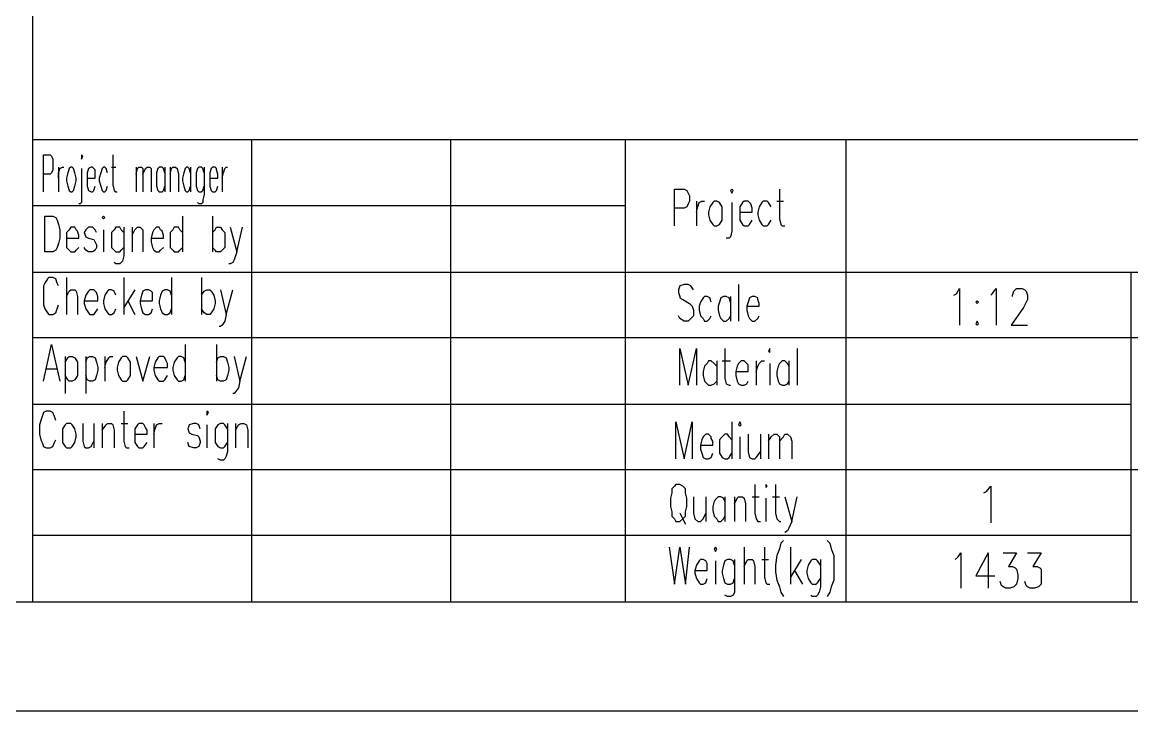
# Model space of a CAD drawing. Extents: x 0.3 to 16.2, y 0.3 to 22.9.
# Drawn here: x 11.118 to 13.832, y 0.287 to 1.971 of the extents above; entities that cross this region are included whole.
import ezdxf

# ---------------------------------------------------------------- set-up
doc = ezdxf.new("R2010")
doc.units = 0
doc.header["$MEASUREMENT"] = 0
doc.linetypes.add('AUSGEZOGEN', pattern=[0])
doc.layers.get('0').update_dxf_attribs({"linetype": 'AUSGEZOGEN'})

msp = doc.modelspace()

# ---------------------------------------------------------------- linework, layer by layer
for points in [[(0.28, 0.2867), (16.25, 0.2867), (16.25, 0.2867), (16.25, 22.8967), (16.25, 22.8967), (0.28, 22.8967), (0.28, 22.8967), (0.28, 0.2867), (0.28, 0.2867)], [(0.95, 0.5533), (15.9833, 0.5533), (15.9833, 0.5533), (15.9833, 22.63), (15.9833, 22.63), (0.95, 22.63), (0.95, 22.63), (0.95, 0.5533), (0.95, 0.5533)], [(15.9833, 2.0067), (11.1433, 2.0067), (11.1433, 2.0067), (11.1433, 0.5533), (11.1433, 0.5533), (15.9833, 0.5533), (15.9833, 0.5533), (15.9833, 2.0067), (15.9833, 2.0067)], [(15.9833, 1.6833), (11.1433, 1.6833)], [(11.68, 0.5533), (11.68, 1.6833)], [(12.1667, 0.5533), (12.1667, 1.6833)], [(12.5933, 0.5533), (12.5933, 1.6833)], [(13.1333, 0.5533), (13.1333, 1.6833)], [(11.17, 1.5567), (11.17, 1.6467), (11.17, 1.6467), (11.1867, 1.6467), (11.1867, 1.6467), (11.19, 1.6433), (11.19, 1.6433), (11.1933, 1.6367), (11.1933, 1.6367), (11.1933, 1.61), (11.1933, 1.61), (11.19, 1.6033), (11.19, 1.6033), (11.1867, 1.6), (11.1867, 1.6), (11.17, 1.6)], [(11.2633, 1.6433), (11.2633, 1.6367), (11.2633, 1.6367), (11.2667, 1.6433), (11.2667, 1.6433), (11.2633, 1.6467), (11.2633, 1.6467), (11.2633, 1.6433), (11.2633, 1.6433)], [(11.34, 1.6467), (11.34, 1.5733), (11.34, 1.5733), (11.3433, 1.56), (11.3433, 1.56), (11.3467, 1.5567), (11.3467, 1.5567), (11.35, 1.5567)], [(11.2067, 1.6167), (11.2067, 1.5567)], [(11.2067, 1.59), (11.2067, 1.6033), (11.2067, 1.6033), (11.21, 1.6133), (11.21, 1.6133), (11.2167, 1.6167), (11.2167, 1.6167), (11.22, 1.6167)], [(11.2367, 1.6167), (11.2333, 1.6133), (11.2333, 1.6133), (11.23, 1.6033), (11.23, 1.6033), (11.2267, 1.59), (11.2267, 1.59), (11.2267, 1.5833), (11.2267, 1.5833), (11.23, 1.57), (11.23, 1.57), (11.2333, 1.56), (11.2333, 1.56), (11.2367, 1.5567), (11.2367, 1.5567), (11.24, 1.5567), (11.24, 1.5567), (11.2433, 1.56), (11.2433, 1.56), (11.2467, 1.57), (11.2467, 1.57), (11.25, 1.5833), (11.25, 1.5833), (11.25, 1.59), (11.25, 1.59), (11.2467, 1.6033), (11.2467, 1.6033), (11.2433, 1.6133), (11.2433, 1.6133), (11.24, 1.6167), (11.24, 1.6167), (11.2367, 1.6167), (11.2367, 1.6167)], [(11.2633, 1.6133), (11.2633, 1.53), (11.2633, 1.53), (11.26, 1.5267), (11.26, 1.5267), (11.2567, 1.5267)], [(11.2767, 1.59), (11.2967, 1.59), (11.2967, 1.59), (11.2967, 1.6), (11.2967, 1.6), (11.2967, 1.61), (11.2967, 1.61), (11.2933, 1.6133), (11.2933, 1.6133), (11.29, 1.6167), (11.29, 1.6167), (11.2867, 1.6167), (11.2867, 1.6167), (11.28, 1.6133), (11.28, 1.6133), (11.2767, 1.6033), (11.2767, 1.6033), (11.2767, 1.57), (11.2767, 1.57), (11.28, 1.56), (11.28, 1.56), (11.2867, 1.5567), (11.2867, 1.5567), (11.29, 1.5567), (11.29, 1.5567), (11.2933, 1.56), (11.2933, 1.56), (11.2967, 1.57)], [(11.3267, 1.6033), (11.3233, 1.6133), (11.3233, 1.6133), (11.32, 1.6167), (11.32, 1.6167), (11.3167, 1.6167), (11.3167, 1.6167), (11.3133, 1.6133), (11.3133, 1.6133), (11.31, 1.6033), (11.31, 1.6033), (11.3067, 1.59), (11.3067, 1.59), (11.3067, 1.5833), (11.3067, 1.5833), (11.31, 1.57), (11.31, 1.57), (11.3133, 1.56), (11.3133, 1.56), (11.3167, 1.5567), (11.3167, 1.5567), (11.32, 1.5567), (11.32, 1.5567), (11.3233, 1.56), (11.3233, 1.56), (11.3267, 1.57)], [(11.3367, 1.6167), (11.3467, 1.6167)], [(11.3967, 1.6167), (11.3967, 1.5567)], [(11.3967, 1.6), (11.4, 1.6133), (11.4, 1.6133), (11.4033, 1.6167), (11.4033, 1.6167), (11.41, 1.6167), (11.41, 1.6167), (11.4133, 1.6133), (11.4133, 1.6133), (11.4133, 1.5567)], [(11.4133, 1.6), (11.42, 1.6133), (11.42, 1.6133), (11.4233, 1.6167), (11.4233, 1.6167), (11.43, 1.6167), (11.43, 1.6167), (11.4333, 1.6133), (11.4333, 1.6133), (11.4333, 1.5567)], [(11.4667, 1.6033), (11.4633, 1.6133), (11.4633, 1.6133), (11.46, 1.6167), (11.46, 1.6167), (11.4533, 1.6167), (11.4533, 1.6167), (11.45, 1.6133), (11.45, 1.6133), (11.4467, 1.6033), (11.4467, 1.6033), (11.4467, 1.57), (11.4467, 1.57), (11.45, 1.56), (11.45, 1.56), (11.4533, 1.5567), (11.4533, 1.5567), (11.46, 1.5567), (11.46, 1.5567), (11.4633, 1.56), (11.4633, 1.56), (11.4667, 1.57)], [(11.4667, 1.6167), (11.4667, 1.5567)], [(11.48, 1.6167), (11.48, 1.5567)], [(11.48, 1.6), (11.4833, 1.6133), (11.4833, 1.6133), (11.4867, 1.6167), (11.4867, 1.6167), (11.4933, 1.6167), (11.4933, 1.6167), (11.4967, 1.6133), (11.4967, 1.6133), (11.5, 1.6), (11.5, 1.6), (11.5, 1.5567)], [(11.53, 1.6033), (11.5267, 1.6133), (11.5267, 1.6133), (11.5233, 1.6167), (11.5233, 1.6167), (11.52, 1.6167), (11.52, 1.6167), (11.5167, 1.6133), (11.5167, 1.6133), (11.5133, 1.6033), (11.5133, 1.6033), (11.51, 1.59), (11.51, 1.59), (11.51, 1.5833), (11.51, 1.5833), (11.5133, 1.57), (11.5133, 1.57), (11.5167, 1.56), (11.5167, 1.56), (11.52, 1.5567), (11.52, 1.5567), (11.5233, 1.5567), (11.5233, 1.5567), (11.5267, 1.56), (11.5267, 1.56), (11.53, 1.57)], [(11.53, 1.6167), (11.53, 1.5567)], [(11.5633, 1.6033), (11.56, 1.6133), (11.56, 1.6133), (11.5567, 1.6167), (11.5567, 1.6167), (11.55, 1.6167), (11.55, 1.6167), (11.5467, 1.6133), (11.5467, 1.6133), (11.5433, 1.6033), (11.5433, 1.6033), (11.5433, 1.57), (11.5433, 1.57), (11.5467, 1.56), (11.5467, 1.56), (11.55, 1.5567), (11.55, 1.5567), (11.5567, 1.5567), (11.5567, 1.5567), (11.56, 1.56), (11.56, 1.56), (11.5633, 1.57)], [(11.5633, 1.6167), (11.5633, 1.55), (11.5633, 1.55), (11.56, 1.5367), (11.56, 1.5367), (11.56, 1.53), (11.56, 1.53), (11.5567, 1.5267), (11.5567, 1.5267), (11.55, 1.5267), (11.55, 1.5267), (11.5467, 1.53)], [(11.5767, 1.59), (11.5967, 1.59), (11.5967, 1.59), (11.5967, 1.6), (11.5967, 1.6), (11.5933, 1.61), (11.5933, 1.61), (11.5933, 1.6133), (11.5933, 1.6133), (11.59, 1.6167), (11.59, 1.6167), (11.5833, 1.6167), (11.5833, 1.6167), (11.58, 1.6133), (11.58, 1.6133), (11.5767, 1.6033), (11.5767, 1.6033), (11.5767, 1.57), (11.5767, 1.57), (11.58, 1.56), (11.58, 1.56), (11.5833, 1.5567), (11.5833, 1.5567), (11.59, 1.5567), (11.59, 1.5567), (11.5933, 1.56), (11.5933, 1.56), (11.5967, 1.57)], [(11.6067, 1.6167), (11.6067, 1.5567)], [(11.6067, 1.59), (11.61, 1.6033), (11.61, 1.6033), (11.6133, 1.6133), (11.6133, 1.6133), (11.6167, 1.6167), (11.6167, 1.6167), (11.62, 1.6167)], [(12.7133, 1.4733), (12.7133, 1.5633), (12.7133, 1.5633), (12.7367, 1.5633), (12.7367, 1.5633), (12.7433, 1.56), (12.7433, 1.56), (12.7467, 1.5533), (12.7467, 1.5533), (12.75, 1.5467), (12.75, 1.5467), (12.75, 1.5333), (12.75, 1.5333), (12.7467, 1.5267), (12.7467, 1.5267), (12.7433, 1.52), (12.7433, 1.52), (12.7367, 1.5167), (12.7367, 1.5167), (12.7133, 1.5167)], [(12.85, 1.56), (12.8533, 1.5533), (12.8533, 1.5533), (12.8567, 1.56), (12.8567, 1.56), (12.8533, 1.5633), (12.8533, 1.5633), (12.85, 1.56), (12.85, 1.56)], [(12.97, 1.5633), (12.97, 1.49), (12.97, 1.49), (12.9733, 1.4767), (12.9733, 1.4767), (12.9767, 1.4733), (12.9767, 1.4733), (12.9833, 1.4733)], [(11.1433, 1.5233), (12.5933, 1.5233)], [(12.7667, 1.5333), (12.7667, 1.4733)], [(12.7667, 1.5067), (12.77, 1.52), (12.77, 1.52), (12.7733, 1.53), (12.7733, 1.53), (12.78, 1.5333), (12.78, 1.5333), (12.7867, 1.5333)], [(12.81, 1.5333), (12.8067, 1.53), (12.8067, 1.53), (12.8, 1.52), (12.8, 1.52), (12.7967, 1.5067), (12.7967, 1.5067), (12.7967, 1.5), (12.7967, 1.5), (12.8, 1.4867), (12.8, 1.4867), (12.8067, 1.4767), (12.8067, 1.4767), (12.81, 1.4733), (12.81, 1.4733), (12.8167, 1.4733), (12.8167, 1.4733), (12.8233, 1.4767), (12.8233, 1.4767), (12.83, 1.4867), (12.83, 1.4867), (12.83, 1.52), (12.83, 1.52), (12.8233, 1.53), (12.8233, 1.53), (12.8167, 1.5333), (12.8167, 1.5333), (12.81, 1.5333), (12.81, 1.5333)], [(12.8533, 1.53), (12.8533, 1.46), (12.8533, 1.46), (12.85, 1.4467), (12.85, 1.4467), (12.8467, 1.4433), (12.8467, 1.4433), (12.84, 1.4433)], [(12.8733, 1.5067), (12.9033, 1.5067), (12.9033, 1.5067), (12.9033, 1.5167), (12.9033, 1.5167), (12.9, 1.5267), (12.9, 1.5267), (12.8967, 1.53), (12.8967, 1.53), (12.8933, 1.5333), (12.8933, 1.5333), (12.8833, 1.5333), (12.8833, 1.5333), (12.88, 1.53), (12.88, 1.53), (12.8733, 1.52), (12.8733, 1.52), (12.8733, 1.4867), (12.8733, 1.4867), (12.88, 1.4767), (12.88, 1.4767), (12.8833, 1.4733), (12.8833, 1.4733), (12.8933, 1.4733), (12.8933, 1.4733), (12.8967, 1.4767), (12.8967, 1.4767), (12.9033, 1.4867)], [(12.95, 1.52), (12.9433, 1.53), (12.9433, 1.53), (12.94, 1.5333), (12.94, 1.5333), (12.93, 1.5333), (12.93, 1.5333), (12.9267, 1.53), (12.9267, 1.53), (12.92, 1.52), (12.92, 1.52), (12.9167, 1.5067), (12.9167, 1.5067), (12.9167, 1.5), (12.9167, 1.5), (12.92, 1.4867), (12.92, 1.4867), (12.9267, 1.4767), (12.9267, 1.4767), (12.93, 1.4733), (12.93, 1.4733), (12.94, 1.4733), (12.94, 1.4733), (12.9433, 1.4767), (12.9433, 1.4767), (12.95, 1.4867)], [(12.9633, 1.5333), (12.98, 1.5333)], [(11.1733, 1.41), (11.1733, 1.4967), (11.1733, 1.4967), (11.1933, 1.4967), (11.1933, 1.4967), (11.2, 1.4933), (11.2, 1.4933), (11.2033, 1.4867), (11.2033, 1.4867), (11.2067, 1.4767), (11.2067, 1.4767), (11.21, 1.4633), (11.21, 1.4633), (11.21, 1.4433), (11.21, 1.4433), (11.2067, 1.43), (11.2067, 1.43), (11.2033, 1.42), (11.2033, 1.42), (11.2, 1.4133), (11.2, 1.4133), (11.1933, 1.41), (11.1933, 1.41), (11.1733, 1.41), (11.1733, 1.41)], [(11.3133, 1.4933), (11.3167, 1.49), (11.3167, 1.49), (11.32, 1.4933), (11.32, 1.4933), (11.3167, 1.4967), (11.3167, 1.4967), (11.3133, 1.4933), (11.3133, 1.4933)], [(11.51, 1.4967), (11.51, 1.41)], [(11.5833, 1.4967), (11.5833, 1.41)], [(11.2267, 1.4433), (11.2567, 1.4433), (11.2567, 1.4433), (11.2567, 1.45), (11.2567, 1.45), (11.2533, 1.46), (11.2533, 1.46), (11.25, 1.4633), (11.25, 1.4633), (11.2467, 1.47), (11.2467, 1.47), (11.2367, 1.47), (11.2367, 1.47), (11.2333, 1.4633), (11.2333, 1.4633), (11.2267, 1.4567), (11.2267, 1.4567), (11.2267, 1.42), (11.2267, 1.42), (11.2333, 1.4133), (11.2333, 1.4133), (11.2367, 1.41), (11.2367, 1.41), (11.2467, 1.41), (11.2467, 1.41), (11.25, 1.4133), (11.25, 1.4133), (11.2567, 1.42)], [(11.3, 1.4567), (11.2967, 1.4633), (11.2967, 1.4633), (11.29, 1.47), (11.29, 1.47), (11.28, 1.47), (11.28, 1.47), (11.2733, 1.4633), (11.2733, 1.4633), (11.27, 1.4567), (11.27, 1.4567), (11.2733, 1.4467), (11.2733, 1.4467), (11.28, 1.4433), (11.28, 1.4433), (11.2933, 1.44), (11.2933, 1.44), (11.2967, 1.4333), (11.2967, 1.4333), (11.3, 1.4267), (11.3, 1.4267), (11.3, 1.42), (11.3, 1.42), (11.2967, 1.4133), (11.2967, 1.4133), (11.29, 1.41), (11.29, 1.41), (11.28, 1.41), (11.28, 1.41), (11.2733, 1.4133), (11.2733, 1.4133), (11.27, 1.42)], [(11.3667, 1.4567), (11.36, 1.4633), (11.36, 1.4633), (11.3567, 1.47), (11.3567, 1.47), (11.3467, 1.47), (11.3467, 1.47), (11.3433, 1.4633), (11.3433, 1.4633), (11.3367, 1.4567), (11.3367, 1.4567), (11.3367, 1.42), (11.3367, 1.42), (11.3433, 1.4133), (11.3433, 1.4133), (11.3467, 1.41), (11.3467, 1.41), (11.3567, 1.41), (11.3567, 1.41), (11.36, 1.4133), (11.36, 1.4133), (11.3667, 1.42)], [(11.3667, 1.47), (11.3667, 1.4), (11.3667, 1.4), (11.3633, 1.3867), (11.3633, 1.3867), (11.36, 1.3833), (11.36, 1.3833), (11.3567, 1.38), (11.3567, 1.38), (11.3467, 1.38), (11.3467, 1.38), (11.3433, 1.3833)], [(11.3867, 1.47), (11.3867, 1.41)], [(11.3867, 1.45), (11.3933, 1.4633), (11.3933, 1.4633), (11.4, 1.47), (11.4, 1.47), (11.4067, 1.47), (11.4067, 1.47), (11.4133, 1.4633), (11.4133, 1.4633), (11.4133, 1.41)], [(11.4333, 1.4433), (11.4633, 1.4433), (11.4633, 1.4433), (11.4633, 1.45), (11.4633, 1.45), (11.46, 1.46), (11.46, 1.46), (11.4567, 1.4633), (11.4567, 1.4633), (11.4533, 1.47), (11.4533, 1.47), (11.4467, 1.47), (11.4467, 1.47), (11.44, 1.4633), (11.44, 1.4633), (11.4367, 1.4567), (11.4367, 1.4567), (11.4333, 1.4433), (11.4333, 1.4433), (11.4333, 1.4333), (11.4333, 1.4333), (11.4367, 1.42), (11.4367, 1.42), (11.44, 1.4133), (11.44, 1.4133), (11.4467, 1.41), (11.4467, 1.41), (11.4533, 1.41), (11.4533, 1.41), (11.4567, 1.4133), (11.4567, 1.4133), (11.4633, 1.42)], [(11.51, 1.4567), (11.5033, 1.4633), (11.5033, 1.4633), (11.5, 1.47), (11.5, 1.47), (11.49, 1.47), (11.49, 1.47), (11.4867, 1.4633), (11.4867, 1.4633), (11.48, 1.4567), (11.48, 1.4567), (11.48, 1.42), (11.48, 1.42), (11.4867, 1.4133), (11.4867, 1.4133), (11.49, 1.41), (11.49, 1.41), (11.5, 1.41), (11.5, 1.41), (11.5033, 1.4133), (11.5033, 1.4133), (11.51, 1.42)], [(11.5833, 1.4567), (11.59, 1.4633), (11.59, 1.4633), (11.5933, 1.47), (11.5933, 1.47), (11.6033, 1.47), (11.6033, 1.47), (11.6067, 1.4633), (11.6067, 1.4633), (11.6133, 1.4567), (11.6133, 1.4567), (11.6133, 1.42), (11.6133, 1.42), (11.6067, 1.4133), (11.6067, 1.4133), (11.6033, 1.41), (11.6033, 1.41), (11.5933, 1.41), (11.5933, 1.41), (11.59, 1.4133), (11.59, 1.4133), (11.5833, 1.42)], [(11.6267, 1.47), (11.6433, 1.41), (11.6433, 1.41), (11.6567, 1.47)], [(11.3167, 1.4633), (11.3167, 1.41)], [(11.6433, 1.41), (11.6367, 1.39), (11.6367, 1.39), (11.6333, 1.3833), (11.6333, 1.3833), (11.6267, 1.38), (11.6267, 1.38), (11.6233, 1.38)], [(11.1433, 1.36), (12.5933, 1.36)], [(12.5933, 1.36), (15.9833, 1.36)], [(13.83, 0.5533), (13.83, 1.36)], [(11.2067, 1.3267), (11.2033, 1.3333), (11.2033, 1.3333), (11.2, 1.3433), (11.2, 1.3433), (11.1933, 1.3467), (11.1933, 1.3467), (11.1833, 1.3467), (11.1833, 1.3467), (11.18, 1.3433), (11.18, 1.3433), (11.1733, 1.3333), (11.1733, 1.3333), (11.17, 1.3267), (11.17, 1.3267), (11.17, 1.28), (11.17, 1.28), (11.1733, 1.27), (11.1733, 1.27), (11.18, 1.26), (11.18, 1.26), (11.1833, 1.2567), (11.1833, 1.2567), (11.1933, 1.2567), (11.1933, 1.2567), (11.2, 1.26), (11.2, 1.26), (11.2033, 1.27), (11.2033, 1.27), (11.2067, 1.28)], [(11.2267, 1.3467), (11.2267, 1.2567)], [(11.3667, 1.3467), (11.3667, 1.2567)], [(11.4833, 1.3467), (11.4833, 1.2567)], [(11.5567, 1.3467), (11.5567, 1.2567)], [(12.76, 1.3167), (12.7533, 1.3267), (12.7533, 1.3267), (12.7467, 1.33), (12.7467, 1.33), (12.7367, 1.33), (12.7367, 1.33), (12.7267, 1.3267), (12.7267, 1.3267), (12.7233, 1.3167), (12.7233, 1.3167), (12.7233, 1.31), (12.7233, 1.31), (12.7267, 1.3), (12.7267, 1.3), (12.7267, 1.2967), (12.7267, 1.2967), (12.7333, 1.2933), (12.7333, 1.2933), (12.75, 1.2833), (12.75, 1.2833), (12.7533, 1.28), (12.7533, 1.28), (12.7567, 1.2767), (12.7567, 1.2767), (12.76, 1.2667), (12.76, 1.2667), (12.76, 1.2533), (12.76, 1.2533), (12.7533, 1.2467), (12.7533, 1.2467), (12.7467, 1.24), (12.7467, 1.24), (12.7367, 1.24), (12.7367, 1.24), (12.7267, 1.2467), (12.7267, 1.2467), (12.7233, 1.2533)], [(12.87, 1.33), (12.87, 1.24)], [(11.2267, 1.3), (11.2333, 1.3133), (11.2333, 1.3133), (11.2367, 1.3167), (11.2367, 1.3167), (11.2467, 1.3167), (11.2467, 1.3167), (11.25, 1.3133), (11.25, 1.3133), (11.2533, 1.3), (11.2533, 1.3), (11.2533, 1.2567)], [(11.27, 1.29), (11.3033, 1.29), (11.3033, 1.29), (11.3033, 1.3), (11.3033, 1.3), (11.3, 1.31), (11.3, 1.31), (11.2967, 1.3133), (11.2967, 1.3133), (11.2933, 1.3167), (11.2933, 1.3167), (11.2833, 1.3167), (11.2833, 1.3167), (11.28, 1.3133), (11.28, 1.3133), (11.2733, 1.3033), (11.2733, 1.3033), (11.27, 1.29), (11.27, 1.29), (11.27, 1.2833), (11.27, 1.2833), (11.2733, 1.27), (11.2733, 1.27), (11.28, 1.26), (11.28, 1.26), (11.2833, 1.2567), (11.2833, 1.2567), (11.2933, 1.2567), (11.2933, 1.2567), (11.2967, 1.26), (11.2967, 1.26), (11.3033, 1.27)], [(11.3467, 1.3033), (11.3433, 1.3133), (11.3433, 1.3133), (11.3367, 1.3167), (11.3367, 1.3167), (11.33, 1.3167), (11.33, 1.3167), (11.3267, 1.3133), (11.3267, 1.3133), (11.32, 1.3033), (11.32, 1.3033), (11.3167, 1.29), (11.3167, 1.29), (11.3167, 1.2833), (11.3167, 1.2833), (11.32, 1.27), (11.32, 1.27), (11.3267, 1.26), (11.3267, 1.26), (11.33, 1.2567), (11.33, 1.2567), (11.3367, 1.2567), (11.3367, 1.2567), (11.3433, 1.26), (11.3433, 1.26), (11.3467, 1.27)], [(11.3933, 1.3167), (11.3667, 1.2733)], [(11.4067, 1.29), (11.4367, 1.29), (11.4367, 1.29), (11.4367, 1.3), (11.4367, 1.3), (11.4367, 1.31), (11.4367, 1.31), (11.4333, 1.3133), (11.4333, 1.3133), (11.4267, 1.3167), (11.4267, 1.3167), (11.42, 1.3167), (11.42, 1.3167), (11.4133, 1.3133), (11.4133, 1.3133), (11.41, 1.3033), (11.41, 1.3033), (11.4067, 1.29), (11.4067, 1.29), (11.4067, 1.2833), (11.4067, 1.2833), (11.41, 1.27), (11.41, 1.27), (11.4133, 1.26), (11.4133, 1.26), (11.42, 1.2567), (11.42, 1.2567), (11.4267, 1.2567), (11.4267, 1.2567), (11.4333, 1.26), (11.4333, 1.26), (11.4367, 1.27)], [(11.4833, 1.3033), (11.48, 1.3133), (11.48, 1.3133), (11.4733, 1.3167), (11.4733, 1.3167), (11.4667, 1.3167), (11.4667, 1.3167), (11.46, 1.3133), (11.46, 1.3133), (11.4567, 1.3033), (11.4567, 1.3033), (11.4533, 1.29), (11.4533, 1.29), (11.4533, 1.2833), (11.4533, 1.2833), (11.4567, 1.27), (11.4567, 1.27), (11.46, 1.26), (11.46, 1.26), (11.4667, 1.2567), (11.4667, 1.2567), (11.4733, 1.2567), (11.4733, 1.2567), (11.48, 1.26), (11.48, 1.26), (11.4833, 1.27)], [(11.5567, 1.3033), (11.5633, 1.3133), (11.5633, 1.3133), (11.57, 1.3167), (11.57, 1.3167), (11.5767, 1.3167), (11.5767, 1.3167), (11.58, 1.3133), (11.58, 1.3133), (11.5867, 1.3033), (11.5867, 1.3033), (11.59, 1.29), (11.59, 1.29), (11.59, 1.2833), (11.59, 1.2833), (11.5867, 1.27), (11.5867, 1.27), (11.58, 1.26), (11.58, 1.26), (11.5767, 1.2567), (11.5767, 1.2567), (11.57, 1.2567), (11.57, 1.2567), (11.5633, 1.26), (11.5633, 1.26), (11.5567, 1.27)], [(11.6033, 1.3167), (11.6167, 1.2567), (11.6167, 1.2567), (11.6333, 1.3167)], [(13.3967, 1.3033), (13.4033, 1.3067), (13.4033, 1.3067), (13.41, 1.32), (13.41, 1.32), (13.41, 1.23)], [(13.4867, 1.3033), (13.49, 1.3067), (13.49, 1.3067), (13.5, 1.32), (13.5, 1.32), (13.5, 1.23)], [(13.54, 1.3), (13.54, 1.3033), (13.54, 1.3033), (13.5433, 1.3133), (13.5433, 1.3133), (13.5467, 1.3167), (13.5467, 1.3167), (13.55, 1.32), (13.55, 1.32), (13.5633, 1.32), (13.5633, 1.32), (13.57, 1.3167), (13.57, 1.3167), (13.5733, 1.3133), (13.5733, 1.3133), (13.5767, 1.3033), (13.5767, 1.3033), (13.5767, 1.2933), (13.5767, 1.2933), (13.5733, 1.2867), (13.5733, 1.2867), (13.5667, 1.2733), (13.5667, 1.2733), (13.5367, 1.23), (13.5367, 1.23), (13.5767, 1.23)], [(11.3767, 1.29), (11.3933, 1.2567)], [(12.8033, 1.2867), (12.8, 1.2967), (12.8, 1.2967), (12.7933, 1.3), (12.7933, 1.3), (12.7867, 1.3), (12.7867, 1.3), (12.7833, 1.2967), (12.7833, 1.2967), (12.7767, 1.2867), (12.7767, 1.2867), (12.7733, 1.2767), (12.7733, 1.2767), (12.7733, 1.2667), (12.7733, 1.2667), (12.7767, 1.2533), (12.7767, 1.2533), (12.7833, 1.2467), (12.7833, 1.2467), (12.7867, 1.24), (12.7867, 1.24), (12.7933, 1.24), (12.7933, 1.24), (12.8, 1.2467), (12.8, 1.2467), (12.8033, 1.2533)], [(12.85, 1.2867), (12.8467, 1.2967), (12.8467, 1.2967), (12.84, 1.3), (12.84, 1.3), (12.8333, 1.3), (12.8333, 1.3), (12.8267, 1.2967), (12.8267, 1.2967), (12.8233, 1.2867), (12.8233, 1.2867), (12.82, 1.2767), (12.82, 1.2767), (12.82, 1.2667), (12.82, 1.2667), (12.8233, 1.2533), (12.8233, 1.2533), (12.8267, 1.2467), (12.8267, 1.2467), (12.8333, 1.24), (12.8333, 1.24), (12.84, 1.24), (12.84, 1.24), (12.8467, 1.2467), (12.8467, 1.2467), (12.85, 1.2533)], [(12.85, 1.3), (12.85, 1.24)], [(12.89, 1.2767), (12.92, 1.2767), (12.92, 1.2767), (12.92, 1.2833), (12.92, 1.2833), (12.9167, 1.2933), (12.9167, 1.2933), (12.9167, 1.2967), (12.9167, 1.2967), (12.91, 1.3), (12.91, 1.3), (12.9033, 1.3), (12.9033, 1.3), (12.8967, 1.2967), (12.8967, 1.2967), (12.8933, 1.2867), (12.8933, 1.2867), (12.89, 1.2767), (12.89, 1.2767), (12.89, 1.2667), (12.89, 1.2667), (12.8933, 1.2533), (12.8933, 1.2533), (12.8967, 1.2467), (12.8967, 1.2467), (12.9033, 1.24), (12.9033, 1.24), (12.91, 1.24), (12.91, 1.24), (12.9167, 1.2467), (12.9167, 1.2467), (12.92, 1.2533)], [(13.4533, 1.29), (13.45, 1.2867), (13.45, 1.2867), (13.4533, 1.2833), (13.4533, 1.2833), (13.4567, 1.2867), (13.4567, 1.2867), (13.4533, 1.29), (13.4533, 1.29)], [(11.6167, 1.2567), (11.6133, 1.24), (11.6133, 1.24), (11.6067, 1.23), (11.6067, 1.23), (11.6033, 1.2267), (11.6033, 1.2267), (11.6, 1.2267)], [(13.4533, 1.24), (13.45, 1.2333), (13.45, 1.2333), (13.4533, 1.23), (13.4533, 1.23), (13.4567, 1.2333), (13.4567, 1.2333), (13.4533, 1.24), (13.4533, 1.24)], [(11.1433, 1.2), (15.9833, 1.2)], [(11.17, 1.0933), (11.19, 1.1833), (11.19, 1.1833), (11.21, 1.0933)], [(11.5167, 1.1833), (11.5167, 1.0933)], [(11.5933, 1.1833), (11.5933, 1.0933)], [(12.7267, 1.0833), (12.7267, 1.1733), (12.7267, 1.1733), (12.7467, 1.0833), (12.7467, 1.0833), (12.7667, 1.1733), (12.7667, 1.1733), (12.7667, 1.0833)], [(12.8367, 1.1733), (12.8367, 1.1), (12.8367, 1.1), (12.84, 1.0867), (12.84, 1.0867), (12.8467, 1.0833), (12.8467, 1.0833), (12.85, 1.0833)], [(12.9433, 1.1667), (12.9467, 1.1633), (12.9467, 1.1633), (12.9467, 1.1733), (12.9467, 1.1733), (12.9433, 1.1667), (12.9433, 1.1667)], [(13.0133, 1.1733), (13.0133, 1.0833)], [(11.2233, 1.1533), (11.2233, 1.0633)], [(11.2233, 1.14), (11.23, 1.15), (11.23, 1.15), (11.2333, 1.1533), (11.2333, 1.1533), (11.24, 1.1533), (11.24, 1.1533), (11.2467, 1.15), (11.2467, 1.15), (11.2533, 1.14), (11.2533, 1.14), (11.2533, 1.1067), (11.2533, 1.1067), (11.2467, 1.0967), (11.2467, 1.0967), (11.24, 1.0933), (11.24, 1.0933), (11.2333, 1.0933), (11.2333, 1.0933), (11.23, 1.0967), (11.23, 1.0967), (11.2233, 1.1067)], [(11.2733, 1.1533), (11.2733, 1.0633)], [(11.2733, 1.14), (11.2767, 1.15), (11.2767, 1.15), (11.2833, 1.1533), (11.2833, 1.1533), (11.29, 1.1533), (11.29, 1.1533), (11.2967, 1.15), (11.2967, 1.15), (11.3, 1.14), (11.3, 1.14), (11.3033, 1.1267), (11.3033, 1.1267), (11.3033, 1.12), (11.3033, 1.12), (11.3, 1.1067), (11.3, 1.1067), (11.2967, 1.0967), (11.2967, 1.0967), (11.29, 1.0933), (11.29, 1.0933), (11.2833, 1.0933), (11.2833, 1.0933), (11.2767, 1.0967), (11.2767, 1.0967), (11.2733, 1.1067)], [(11.32, 1.1533), (11.32, 1.0933)], [(11.32, 1.1267), (11.3233, 1.14), (11.3233, 1.14), (11.33, 1.15), (11.33, 1.15), (11.3333, 1.1533), (11.3333, 1.1533), (11.34, 1.1533)], [(11.3633, 1.1533), (11.36, 1.15), (11.36, 1.15), (11.3533, 1.14), (11.3533, 1.14), (11.35, 1.1267), (11.35, 1.1267), (11.35, 1.12), (11.35, 1.12), (11.3533, 1.1067), (11.3533, 1.1067), (11.36, 1.0967), (11.36, 1.0967), (11.3633, 1.0933), (11.3633, 1.0933), (11.3733, 1.0933), (11.3733, 1.0933), (11.3767, 1.0967), (11.3767, 1.0967), (11.3833, 1.1067), (11.3833, 1.1067), (11.3833, 1.14), (11.3833, 1.14), (11.3767, 1.15), (11.3767, 1.15), (11.3733, 1.1533), (11.3733, 1.1533), (11.3633, 1.1533), (11.3633, 1.1533)], [(11.3967, 1.1533), (11.4133, 1.0933), (11.4133, 1.0933), (11.43, 1.1533)], [(11.44, 1.1267), (11.4733, 1.1267), (11.4733, 1.1267), (11.4733, 1.1367), (11.4733, 1.1367), (11.47, 1.1433), (11.47, 1.1433), (11.4667, 1.15), (11.4667, 1.15), (11.4633, 1.1533), (11.4633, 1.1533), (11.4533, 1.1533), (11.4533, 1.1533), (11.45, 1.15), (11.45, 1.15), (11.4433, 1.14), (11.4433, 1.14), (11.44, 1.1267), (11.44, 1.1267), (11.44, 1.12), (11.44, 1.12), (11.4433, 1.1067), (11.4433, 1.1067), (11.45, 1.0967), (11.45, 1.0967), (11.4533, 1.0933), (11.4533, 1.0933), (11.4633, 1.0933), (11.4633, 1.0933), (11.4667, 1.0967), (11.4667, 1.0967), (11.4733, 1.1067)], [(11.5167, 1.14), (11.5133, 1.15), (11.5133, 1.15), (11.5067, 1.1533), (11.5067, 1.1533), (11.5, 1.1533), (11.5, 1.1533), (11.4967, 1.15), (11.4967, 1.15), (11.49, 1.14), (11.49, 1.14), (11.4867, 1.1267), (11.4867, 1.1267), (11.4867, 1.12), (11.4867, 1.12), (11.49, 1.1067), (11.49, 1.1067), (11.4967, 1.0967), (11.4967, 1.0967), (11.5, 1.0933), (11.5, 1.0933), (11.5067, 1.0933), (11.5067, 1.0933), (11.5133, 1.0967), (11.5133, 1.0967), (11.5167, 1.1067)], [(11.5933, 1.14), (11.5967, 1.15), (11.5967, 1.15), (11.6033, 1.1533), (11.6033, 1.1533), (11.61, 1.1533), (11.61, 1.1533), (11.6167, 1.15), (11.6167, 1.15), (11.62, 1.14), (11.62, 1.14), (11.6233, 1.1267), (11.6233, 1.1267), (11.6233, 1.12), (11.6233, 1.12), (11.62, 1.1067), (11.62, 1.1067), (11.6167, 1.0967), (11.6167, 1.0967), (11.61, 1.0933), (11.61, 1.0933), (11.6033, 1.0933), (11.6033, 1.0933), (11.5967, 1.0967), (11.5967, 1.0967), (11.5933, 1.1067)], [(11.6367, 1.1533), (11.65, 1.0933), (11.65, 1.0933), (11.6667, 1.1533)], [(12.8167, 1.13), (12.81, 1.1367), (12.81, 1.1367), (12.8033, 1.1433), (12.8033, 1.1433), (12.7967, 1.1433), (12.7967, 1.1433), (12.7933, 1.1367), (12.7933, 1.1367), (12.7867, 1.13), (12.7867, 1.13), (12.7833, 1.1167), (12.7833, 1.1167), (12.7833, 1.1067), (12.7833, 1.1067), (12.7867, 1.0933), (12.7867, 1.0933), (12.7933, 1.0867), (12.7933, 1.0867), (12.7967, 1.0833), (12.7967, 1.0833), (12.8033, 1.0833), (12.8033, 1.0833), (12.81, 1.0867), (12.81, 1.0867), (12.8167, 1.0933)], [(12.8167, 1.1433), (12.8167, 1.0833)], [(12.83, 1.1433), (12.85, 1.1433)], [(12.8633, 1.1167), (12.8933, 1.1167), (12.8933, 1.1167), (12.8933, 1.1233), (12.8933, 1.1233), (12.8933, 1.1333), (12.8933, 1.1333), (12.89, 1.1367), (12.89, 1.1367), (12.8833, 1.1433), (12.8833, 1.1433), (12.8767, 1.1433), (12.8767, 1.1433), (12.87, 1.1367), (12.87, 1.1367), (12.8667, 1.13), (12.8667, 1.13), (12.8633, 1.1167), (12.8633, 1.1167), (12.8633, 1.1067), (12.8633, 1.1067), (12.8667, 1.0933), (12.8667, 1.0933), (12.87, 1.0867), (12.87, 1.0867), (12.8767, 1.0833), (12.8767, 1.0833), (12.8833, 1.0833), (12.8833, 1.0833), (12.89, 1.0867), (12.89, 1.0867), (12.8933, 1.0933)], [(12.9133, 1.1433), (12.9133, 1.0833)], [(12.9133, 1.1167), (12.9167, 1.13), (12.9167, 1.13), (12.92, 1.1367), (12.92, 1.1367), (12.9267, 1.1433), (12.9267, 1.1433), (12.9333, 1.1433)], [(12.9933, 1.13), (12.99, 1.1367), (12.99, 1.1367), (12.9833, 1.1433), (12.9833, 1.1433), (12.9767, 1.1433), (12.9767, 1.1433), (12.97, 1.1367), (12.97, 1.1367), (12.9667, 1.13), (12.9667, 1.13), (12.9633, 1.1167), (12.9633, 1.1167), (12.9633, 1.1067), (12.9633, 1.1067), (12.9667, 1.0933), (12.9667, 1.0933), (12.97, 1.0867), (12.97, 1.0867), (12.9767, 1.0833), (12.9767, 1.0833), (12.9833, 1.0833), (12.9833, 1.0833), (12.99, 1.0867), (12.99, 1.0867), (12.9933, 1.0933)], [(12.9933, 1.1433), (12.9933, 1.0833)], [(11.1767, 1.1233), (11.2033, 1.1233)], [(12.9467, 1.1367), (12.9467, 1.0833)], [(11.65, 1.0933), (11.6467, 1.0767), (11.6467, 1.0767), (11.64, 1.0667), (11.64, 1.0667), (11.6367, 1.0633), (11.6367, 1.0633), (11.6333, 1.0633)], [(11.1433, 1.0367), (13.83, 1.0367)], [(11.2, 0.9967), (11.1967, 1.0067), (11.1967, 1.0067), (11.1933, 1.0167), (11.1933, 1.0167), (11.1867, 1.02), (11.1867, 1.02), (11.1767, 1.02), (11.1767, 1.02), (11.17, 1.0167), (11.17, 1.0167), (11.1667, 1.0067), (11.1667, 1.0067), (11.1633, 0.9967), (11.1633, 0.9967), (11.16, 0.9867), (11.16, 0.9867), (11.16, 0.9633), (11.16, 0.9633), (11.1633, 0.95), (11.1633, 0.95), (11.1667, 0.9433), (11.1667, 0.9433), (11.17, 0.9333), (11.17, 0.9333), (11.1767, 0.93), (11.1767, 0.93), (11.1867, 0.93), (11.1867, 0.93), (11.1933, 0.9333), (11.1933, 0.9333), (11.1967, 0.9433), (11.1967, 0.9433), (11.2, 0.95)], [(11.3667, 1.02), (11.3667, 0.9467), (11.3667, 0.9467), (11.37, 0.9333), (11.37, 0.9333), (11.3733, 0.93), (11.3733, 0.93), (11.38, 0.93)], [(11.57, 1.0167), (11.57, 1.01), (11.57, 1.01), (11.5733, 1.0167), (11.5733, 1.0167), (11.57, 1.02), (11.57, 1.02), (11.57, 1.0167), (11.57, 1.0167)], [(11.2267, 0.99), (11.2233, 0.9867), (11.2233, 0.9867), (11.2167, 0.9767), (11.2167, 0.9767), (11.2167, 0.9433), (11.2167, 0.9433), (11.2233, 0.9333), (11.2233, 0.9333), (11.2267, 0.93), (11.2267, 0.93), (11.2367, 0.93), (11.2367, 0.93), (11.24, 0.9333), (11.24, 0.9333), (11.2467, 0.9433), (11.2467, 0.9433), (11.25, 0.9567), (11.25, 0.9567), (11.25, 0.9633), (11.25, 0.9633), (11.2467, 0.9767), (11.2467, 0.9767), (11.24, 0.9867), (11.24, 0.9867), (11.2367, 0.99), (11.2367, 0.99), (11.2267, 0.99), (11.2267, 0.99)], [(11.2667, 0.99), (11.2667, 0.9467), (11.2667, 0.9467), (11.27, 0.9333), (11.27, 0.9333), (11.2733, 0.93), (11.2733, 0.93), (11.28, 0.93), (11.28, 0.93), (11.2867, 0.9333), (11.2867, 0.9333), (11.2933, 0.9467)], [(11.2933, 0.99), (11.2933, 0.93)], [(11.3133, 0.99), (11.3133, 0.93)], [(11.3133, 0.9733), (11.3233, 0.9867), (11.3233, 0.9867), (11.3267, 0.99), (11.3267, 0.99), (11.3367, 0.99), (11.3367, 0.99), (11.34, 0.9867), (11.34, 0.9867), (11.3433, 0.9733), (11.3433, 0.9733), (11.3433, 0.93)], [(11.36, 0.99), (11.3767, 0.99)], [(11.3933, 0.9633), (11.4233, 0.9633), (11.4233, 0.9633), (11.4233, 0.9733), (11.4233, 0.9733), (11.42, 0.98), (11.42, 0.98), (11.4167, 0.9867), (11.4167, 0.9867), (11.4133, 0.99), (11.4133, 0.99), (11.4033, 0.99), (11.4033, 0.99), (11.4, 0.9867), (11.4, 0.9867), (11.3933, 0.9767), (11.3933, 0.9767), (11.3933, 0.9433), (11.3933, 0.9433), (11.4, 0.9333), (11.4, 0.9333), (11.4033, 0.93), (11.4033, 0.93), (11.4133, 0.93), (11.4133, 0.93), (11.4167, 0.9333), (11.4167, 0.9333), (11.4233, 0.9433)], [(11.44, 0.99), (11.44, 0.93)], [(11.44, 0.9633), (11.4433, 0.9767), (11.4433, 0.9767), (11.4467, 0.9867), (11.4467, 0.9867), (11.4533, 0.99), (11.4533, 0.99), (11.46, 0.99)], [(11.5533, 0.9767), (11.55, 0.9867), (11.55, 0.9867), (11.5433, 0.99), (11.5433, 0.99), (11.5367, 0.99), (11.5367, 0.99), (11.5267, 0.9867), (11.5267, 0.9867), (11.5233, 0.9767), (11.5233, 0.9767), (11.5267, 0.9667), (11.5267, 0.9667), (11.5333, 0.9633), (11.5333, 0.9633), (11.5467, 0.96), (11.5467, 0.96), (11.55, 0.9567), (11.55, 0.9567), (11.5533, 0.9467), (11.5533, 0.9467), (11.5533, 0.9433), (11.5533, 0.9433), (11.55, 0.9333), (11.55, 0.9333), (11.5433, 0.93), (11.5433, 0.93), (11.5367, 0.93), (11.5367, 0.93), (11.5267, 0.9333), (11.5267, 0.9333), (11.5233, 0.9433)], [(11.57, 0.9867), (11.57, 0.93)], [(11.62, 0.9767), (11.6133, 0.9867), (11.6133, 0.9867), (11.61, 0.99), (11.61, 0.99), (11.6033, 0.99), (11.6033, 0.99), (11.5967, 0.9867), (11.5967, 0.9867), (11.59, 0.9767), (11.59, 0.9767), (11.59, 0.9433), (11.59, 0.9433), (11.5967, 0.9333), (11.5967, 0.9333), (11.6033, 0.93), (11.6033, 0.93), (11.61, 0.93), (11.61, 0.93), (11.6133, 0.9333), (11.6133, 0.9333), (11.62, 0.9433)], [(11.62, 0.99), (11.62, 0.92), (11.62, 0.92), (11.6167, 0.91), (11.6167, 0.91), (11.6133, 0.9033), (11.6133, 0.9033), (11.61, 0.9), (11.61, 0.9), (11.6033, 0.9), (11.6033, 0.9), (11.5967, 0.9033)], [(11.64, 0.99), (11.64, 0.93)], [(11.64, 0.9733), (11.6467, 0.9867), (11.6467, 0.9867), (11.6533, 0.99), (11.6533, 0.99), (11.66, 0.99), (11.66, 0.99), (11.6667, 0.9867), (11.6667, 0.9867), (11.67, 0.9733), (11.67, 0.9733), (11.67, 0.93)], [(12.7167, 0.9033), (12.7167, 0.9933), (12.7167, 0.9933), (12.7367, 0.9033), (12.7367, 0.9033), (12.7567, 0.9933), (12.7567, 0.9933), (12.7567, 0.9033)], [(12.8533, 0.9933), (12.8533, 0.9033)], [(12.87, 0.9867), (12.8733, 0.9833), (12.8733, 0.9833), (12.8767, 0.9867), (12.8767, 0.9867), (12.8733, 0.9933), (12.8733, 0.9933), (12.87, 0.9867), (12.87, 0.9867)], [(12.7767, 0.9367), (12.8067, 0.9367), (12.8067, 0.9367), (12.8067, 0.9467), (12.8067, 0.9467), (12.8033, 0.9533), (12.8033, 0.9533), (12.8033, 0.9567), (12.8033, 0.9567), (12.7967, 0.9633), (12.7967, 0.9633), (12.79, 0.9633), (12.79, 0.9633), (12.7833, 0.9567), (12.7833, 0.9567), (12.78, 0.95), (12.78, 0.95), (12.7767, 0.9367), (12.7767, 0.9367), (12.7767, 0.9267), (12.7767, 0.9267), (12.78, 0.9167), (12.78, 0.9167), (12.7833, 0.9067), (12.7833, 0.9067), (12.79, 0.9033), (12.79, 0.9033), (12.7967, 0.9033), (12.7967, 0.9033), (12.8033, 0.9067), (12.8033, 0.9067), (12.8067, 0.9167)], [(12.8533, 0.95), (12.8467, 0.9567), (12.8467, 0.9567), (12.8433, 0.9633), (12.8433, 0.9633), (12.8367, 0.9633), (12.8367, 0.9633), (12.83, 0.9567), (12.83, 0.9567), (12.8233, 0.95), (12.8233, 0.95), (12.8233, 0.9167), (12.8233, 0.9167), (12.83, 0.9067), (12.83, 0.9067), (12.8367, 0.9033), (12.8367, 0.9033), (12.8433, 0.9033), (12.8433, 0.9033), (12.8467, 0.9067), (12.8467, 0.9067), (12.8533, 0.9167)], [(12.8733, 0.9567), (12.8733, 0.9033)], [(12.8933, 0.9633), (12.8933, 0.92), (12.8933, 0.92), (12.8967, 0.9067), (12.8967, 0.9067), (12.9033, 0.9033), (12.9033, 0.9033), (12.91, 0.9033), (12.91, 0.9033), (12.9133, 0.9067), (12.9133, 0.9067), (12.9233, 0.92)], [(12.9233, 0.9633), (12.9233, 0.9033)], [(12.9433, 0.9633), (12.9433, 0.9033)], [(12.9433, 0.9467), (12.95, 0.9567), (12.95, 0.9567), (12.9567, 0.9633), (12.9567, 0.9633), (12.9633, 0.9633), (12.9633, 0.9633), (12.97, 0.9567), (12.97, 0.9567), (12.97, 0.9033)], [(12.97, 0.9467), (12.98, 0.9567), (12.98, 0.9567), (12.9833, 0.9633), (12.9833, 0.9633), (12.99, 0.9633), (12.99, 0.9633), (12.9967, 0.9567), (12.9967, 0.9567), (13, 0.9467), (13, 0.9467), (13, 0.9033)], [(11.1433, 0.8767), (15.9833, 0.8767)], [(12.7167, 0.84), (12.7133, 0.8367), (12.7133, 0.8367), (12.7067, 0.83), (12.7067, 0.83), (12.7067, 0.82), (12.7067, 0.82), (12.7033, 0.8067), (12.7033, 0.8067), (12.7033, 0.7867), (12.7033, 0.7867), (12.7067, 0.7733), (12.7067, 0.7733), (12.7067, 0.7633), (12.7067, 0.7633), (12.7133, 0.7567), (12.7133, 0.7567), (12.7167, 0.75), (12.7167, 0.75), (12.7267, 0.75), (12.7267, 0.75), (12.7333, 0.7567), (12.7333, 0.7567), (12.74, 0.7633), (12.74, 0.7633), (12.74, 0.7733), (12.74, 0.7733), (12.7433, 0.7867), (12.7433, 0.7867), (12.7433, 0.8067), (12.7433, 0.8067), (12.74, 0.82), (12.74, 0.82), (12.74, 0.83), (12.74, 0.83), (12.7333, 0.8367), (12.7333, 0.8367), (12.7267, 0.84), (12.7267, 0.84), (12.7167, 0.84), (12.7167, 0.84)], [(12.91, 0.84), (12.91, 0.77), (12.91, 0.77), (12.9133, 0.7567), (12.9133, 0.7567), (12.9167, 0.75), (12.9167, 0.75), (12.9233, 0.75)], [(12.9367, 0.8367), (12.9367, 0.8333), (12.9367, 0.8333), (12.94, 0.8367), (12.94, 0.8367), (12.9367, 0.84), (12.9367, 0.84), (12.9367, 0.8367), (12.9367, 0.8367)], [(12.96, 0.84), (12.96, 0.77), (12.96, 0.77), (12.9633, 0.7567), (12.9633, 0.7567), (12.97, 0.75), (12.97, 0.75), (12.9733, 0.75)], [(13.47, 0.82), (13.4767, 0.8233), (13.4767, 0.8233), (13.4867, 0.8367), (13.4867, 0.8367), (13.4867, 0.7467)], [(12.76, 0.81), (12.76, 0.77), (12.76, 0.77), (12.7633, 0.7567), (12.7633, 0.7567), (12.77, 0.75), (12.77, 0.75), (12.7767, 0.75), (12.7767, 0.75), (12.7833, 0.7567), (12.7833, 0.7567), (12.79, 0.77)], [(12.79, 0.81), (12.79, 0.75)], [(12.8367, 0.8), (12.8333, 0.8067), (12.8333, 0.8067), (12.8267, 0.81), (12.8267, 0.81), (12.82, 0.81), (12.82, 0.81), (12.8167, 0.8067), (12.8167, 0.8067), (12.81, 0.8), (12.81, 0.8), (12.8067, 0.7867), (12.8067, 0.7867), (12.8067, 0.7767), (12.8067, 0.7767), (12.81, 0.7633), (12.81, 0.7633), (12.8167, 0.7567), (12.8167, 0.7567), (12.82, 0.75), (12.82, 0.75), (12.8267, 0.75), (12.8267, 0.75), (12.8333, 0.7567), (12.8333, 0.7567), (12.8367, 0.7633)], [(12.8367, 0.81), (12.8367, 0.75)], [(12.86, 0.81), (12.86, 0.75)], [(12.86, 0.7933), (12.8667, 0.8067), (12.8667, 0.8067), (12.87, 0.81), (12.87, 0.81), (12.88, 0.81), (12.88, 0.81), (12.8833, 0.8067), (12.8833, 0.8067), (12.8867, 0.7933), (12.8867, 0.7933), (12.8867, 0.75)], [(12.9033, 0.81), (12.92, 0.81)], [(12.9367, 0.8067), (12.9367, 0.75)], [(12.9533, 0.81), (12.97, 0.81)], [(12.9833, 0.81), (13, 0.75), (13, 0.75), (13.0133, 0.81)], [(12.7267, 0.77), (12.74, 0.7433)], [(13, 0.75), (12.9933, 0.7333), (12.9933, 0.7333), (12.99, 0.7267), (12.99, 0.7267), (12.9833, 0.7233)], [(11.1433, 0.7167), (13.83, 0.7167)], [(12.7, 0.6867), (12.7133, 0.5967), (12.7133, 0.5967), (12.7267, 0.6867), (12.7267, 0.6867), (12.74, 0.5967), (12.74, 0.5967), (12.75, 0.6867)], [(12.81, 0.6833), (12.8133, 0.6767), (12.8133, 0.6767), (12.8167, 0.6833), (12.8167, 0.6833), (12.8133, 0.6867), (12.8133, 0.6867), (12.81, 0.6833), (12.81, 0.6833)], [(12.8833, 0.6867), (12.8833, 0.5967)], [(12.9333, 0.6867), (12.9333, 0.6133), (12.9333, 0.6133), (12.9367, 0.6), (12.9367, 0.6), (12.94, 0.5967), (12.94, 0.5967), (12.9467, 0.5967)], [(12.98, 0.7033), (12.9733, 0.6967), (12.9733, 0.6967), (12.97, 0.6833), (12.97, 0.6833), (12.9633, 0.6667), (12.9633, 0.6667), (12.96, 0.6433), (12.96, 0.6433), (12.96, 0.6267), (12.96, 0.6267), (12.9633, 0.6067), (12.9633, 0.6067), (12.97, 0.59), (12.97, 0.59), (12.9733, 0.5767), (12.9733, 0.5767), (12.98, 0.5667)], [(12.9967, 0.6867), (12.9967, 0.5967)], [(13.0867, 0.7033), (13.0933, 0.6967), (13.0933, 0.6967), (13.0967, 0.6833), (13.0967, 0.6833), (13.1033, 0.6667), (13.1033, 0.6667), (13.1033, 0.6067), (13.1033, 0.6067), (13.0967, 0.59), (13.0967, 0.59), (13.0933, 0.5767), (13.0933, 0.5767), (13.0867, 0.5667)], [(12.7633, 0.63), (12.7933, 0.63), (12.7933, 0.63), (12.7933, 0.64), (12.7933, 0.64), (12.7933, 0.6467), (12.7933, 0.6467), (12.79, 0.6533), (12.79, 0.6533), (12.7833, 0.6567), (12.7833, 0.6567), (12.7767, 0.6567), (12.7767, 0.6567), (12.7733, 0.6533), (12.7733, 0.6533), (12.7667, 0.6433), (12.7667, 0.6433), (12.7633, 0.63), (12.7633, 0.63), (12.7633, 0.6233), (12.7633, 0.6233), (12.7667, 0.61), (12.7667, 0.61), (12.7733, 0.6), (12.7733, 0.6), (12.7767, 0.5967), (12.7767, 0.5967), (12.7833, 0.5967), (12.7833, 0.5967), (12.79, 0.6), (12.79, 0.6), (12.7933, 0.61)], [(12.8133, 0.6533), (12.8133, 0.5967)], [(12.86, 0.6433), (12.8567, 0.6533), (12.8567, 0.6533), (12.85, 0.6567), (12.85, 0.6567), (12.8433, 0.6567), (12.8433, 0.6567), (12.8367, 0.6533), (12.8367, 0.6533), (12.8333, 0.6433), (12.8333, 0.6433), (12.83, 0.63), (12.83, 0.63), (12.83, 0.6233), (12.83, 0.6233), (12.8333, 0.61), (12.8333, 0.61), (12.8367, 0.6), (12.8367, 0.6), (12.8433, 0.5967), (12.8433, 0.5967), (12.85, 0.5967), (12.85, 0.5967), (12.8567, 0.6), (12.8567, 0.6), (12.86, 0.61)], [(12.86, 0.6567), (12.86, 0.5767), (12.86, 0.5767), (12.8567, 0.57), (12.8567, 0.57), (12.85, 0.5667), (12.85, 0.5667), (12.8433, 0.5667), (12.8433, 0.5667), (12.8367, 0.57)], [(12.8833, 0.64), (12.89, 0.6533), (12.89, 0.6533), (12.8933, 0.6567), (12.8933, 0.6567), (12.9033, 0.6567), (12.9033, 0.6567), (12.9067, 0.6533), (12.9067, 0.6533), (12.91, 0.64), (12.91, 0.64), (12.91, 0.5967)], [(12.9267, 0.6567), (12.9433, 0.6567)], [(13.0233, 0.6567), (12.9967, 0.6133)], [(13.07, 0.6433), (13.0633, 0.6533), (13.0633, 0.6533), (13.06, 0.6567), (13.06, 0.6567), (13.05, 0.6567), (13.05, 0.6567), (13.0467, 0.6533), (13.0467, 0.6533), (13.04, 0.6433), (13.04, 0.6433), (13.0367, 0.63), (13.0367, 0.63), (13.0367, 0.6233), (13.0367, 0.6233), (13.04, 0.61), (13.04, 0.61), (13.0467, 0.6), (13.0467, 0.6), (13.05, 0.5967), (13.05, 0.5967), (13.06, 0.5967), (13.06, 0.5967), (13.0633, 0.6), (13.0633, 0.6), (13.07, 0.61)], [(13.07, 0.6567), (13.07, 0.59), (13.07, 0.59), (13.0667, 0.5767), (13.0667, 0.5767), (13.0633, 0.57), (13.0633, 0.57), (13.06, 0.5667), (13.06, 0.5667), (13.05, 0.5667), (13.05, 0.5667), (13.0467, 0.57)], [(13.4, 0.6567), (13.4067, 0.6633), (13.4067, 0.6633), (13.4133, 0.6733), (13.4133, 0.6733), (13.4133, 0.5867)], [(13.48, 0.6733), (13.45, 0.6167), (13.45, 0.6167), (13.4967, 0.6167)], [(13.48, 0.6733), (13.48, 0.5867)], [(13.5167, 0.6733), (13.55, 0.6733), (13.55, 0.6733), (13.53, 0.64), (13.53, 0.64), (13.54, 0.64), (13.54, 0.64), (13.5467, 0.6367), (13.5467, 0.6367), (13.55, 0.6333), (13.55, 0.6333), (13.5533, 0.62), (13.5533, 0.62), (13.5533, 0.61), (13.5533, 0.61), (13.55, 0.5967), (13.55, 0.5967), (13.5433, 0.59), (13.5433, 0.59), (13.5333, 0.5867), (13.5333, 0.5867), (13.5233, 0.5867), (13.5233, 0.5867), (13.5167, 0.59), (13.5167, 0.59), (13.5133, 0.5933), (13.5133, 0.5933), (13.51, 0.6033)], [(13.5767, 0.6733), (13.61, 0.6733), (13.61, 0.6733), (13.59, 0.64), (13.59, 0.64), (13.6, 0.64), (13.6, 0.64), (13.6067, 0.6367), (13.6067, 0.6367), (13.61, 0.6333), (13.61, 0.6333), (13.61, 0.5967), (13.61, 0.5967), (13.6033, 0.59), (13.6033, 0.59), (13.5933, 0.5867), (13.5933, 0.5867), (13.5833, 0.5867), (13.5833, 0.5867), (13.5767, 0.59), (13.5767, 0.59), (13.5733, 0.5933), (13.5733, 0.5933), (13.57, 0.6033)], [(13.0067, 0.63), (13.0267, 0.5967)]]:
    msp.add_lwpolyline(points)

doc.saveas('drawing.dxf')
